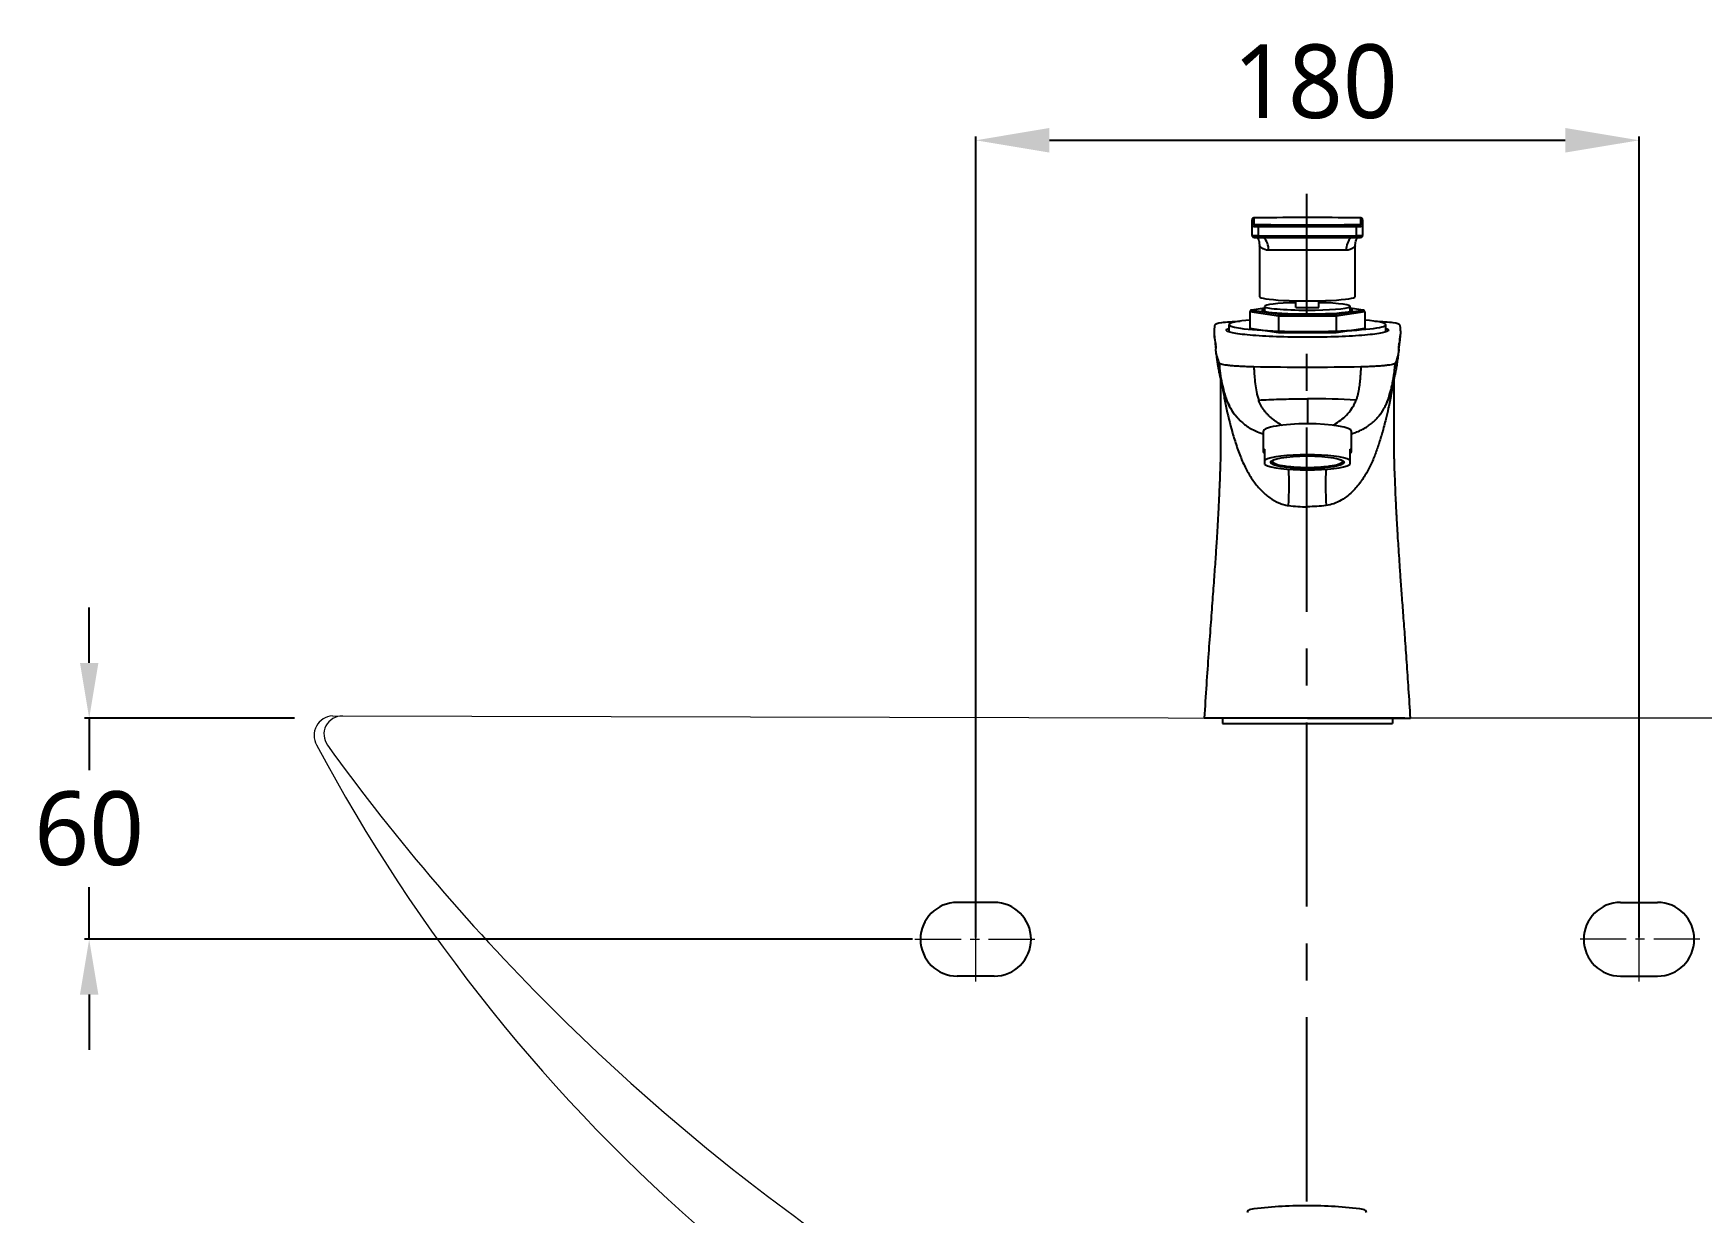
# Model space of a CAD drawing. Extents: x 5203 to 11604, y 0 to 2100.
# Drawn here: x 9358.5 to 9811.3, y 734.5 to 1054.5 of the extents above; entities that cross this region are included whole.
import ezdxf

# ---------------------------------------------------------------- set-up
doc = ezdxf.new("R2010")
doc.units = 0
doc.header["$LTSCALE"] = 20
doc.header["$MEASUREMENT"] = 0
doc.linetypes.add('CENTER', pattern=[2, 1.25, -0.25, 0.25, -0.25])
doc.linetypes.add('HIDDEN', pattern=[0.375, 0.25, -0.125])
doc.layers.get('0').update_dxf_attribs({"linetype": 'CONTINUOUS'})
doc.layers.get('DEFPOINTS').update_dxf_attribs({"linetype": 'CONTINUOUS'})
for name, color, linetype in [('1', 1, 'CONTINUOUS'), ('2', 2, 'CONTINUOUS'), ('3', 3, 'CONTINUOUS'), ('30', 7, 'CONTINUOUS'), ('CENTER', 2, 'CENTER')]:
    doc.layers.add(name, color=color, linetype=linetype)
doc.styles.get("Standard").update_dxf_attribs({"font": 'NanumGothic.ttf'})
doc.dimstyles.new('AM_ISO', dxfattribs={"dimtxt": 3.5, "dimasz": 2.5, "dimexe": 1, "dimexo": 1, "dimgap": 1.5, "dimtad": 1, "dimdsep": 46, "dimtxsty": 'Standard', "dimcen": 0, "dimclrd": 256, "dimclre": 256, "dimclrt": 2, "dimadec": 0, "dimazin": 2, "dimtp": 0.1, "dimtm": 0.1, "dimtfac": 0.71, "dimtdec": 3, "dimtmove": 0, "dimatfit": 3, "dimfxl": 0, "dimlwd": -1, "dimlwe": -1, "dimarcsym": 0})
doc.dimstyles.new('ISO-25', dxfattribs={"dimtxt": 15, "dimasz": 10, "dimexe": 1.25, "dimexo": 0.625, "dimgap": 5, "dimtad": 1, "dimtoh": 1, "dimdec": 0, "dimtxsty": 'Standard', "dimcen": 2.5, "dimadec": 0, "dimazin": 0, "dimtfac": 1, "dimtdec": 0, "dimtmove": 0, "dimatfit": 3, "dimfxl": 0, "dimarcsym": 0})

# ---------------------------------------------------------------- blocks, each defined once
blk = doc.blocks.new('*D73')
at = {"layer": '1', "color": 3}
for p, q in [((9614.28, 809.14), (9614.28, 1026.44)), ((9634.28, 1025.44), (9774.28, 1025.44)), ((9794.28, 809.14), (9794.28, 1026.44))]:
    blk.add_line(p, q, dxfattribs=at)
for points in [[(9634.28, 1028.78), (9634.28, 1022.11), (9614.28, 1025.44)], [(9774.28, 1028.78), (9774.28, 1022.11), (9794.28, 1025.44)]]:
    blk.add_solid(points, dxfattribs=at)
at = {"layer": 'DEFPOINTS', "color": 0}
for p in [(9794.28, 1025.44), (9614.28, 808.14), (9794.28, 808.14)]:
    blk.add_point(p, dxfattribs=at)
at = {"layer": '1', "color": 2, "insert": (9706.46, 1041.33), "char_height": 20, "attachment_point": 5}
blk.add_mtext('180', dxfattribs=at)
blk = doc.blocks.new('*D78')
at = {"layer": '1', "color": 3, "linetype": 'ByBlock', "lineweight": -2}
for p, q in [((9373.69, 883.64), (9373.69, 898.64)), ((9429.4, 868.64), (9372.44, 868.64)), ((9373.69, 868.64), (9373.69, 854.53)), ((9373.69, 808.64), (9373.69, 822.76)), ((9597.16, 808.64), (9372.44, 808.64)), ((9373.69, 793.64), (9373.69, 778.64))]:
    blk.add_line(p, q, dxfattribs=at)
at = {"layer": '1', "color": 3}
for points in [[(9371.19, 883.64), (9376.19, 883.64), (9373.69, 868.64)], [(9371.19, 793.64), (9376.19, 793.64), (9373.69, 808.64)]]:
    blk.add_solid(points, dxfattribs=at)
at = {"layer": 'DEFPOINTS', "color": 0}
for p in [(9430.02, 868.64), (9373.69, 808.64), (9597.78, 808.64)]:
    blk.add_point(p, dxfattribs=at)
at = {"layer": '1', "color": 2, "insert": (9373.69, 838.64), "char_height": 20, "attachment_point": 5}
blk.add_mtext('60', dxfattribs=at)
blk = doc.blocks.new('*D62')
at = {"layer": '1', "color": 3, "linetype": 'ByBlock', "lineweight": -2}
for p, q in [((9957.68, 868.64), (10193.89, 868.64)), ((10192.64, 853.64), (10192.64, 705.79)), ((10192.64, 556.14), (10192.64, 673.99)), ((9729.53, 541.14), (10193.89, 541.14))]:
    blk.add_line(p, q, dxfattribs=at)
at = {"layer": '1', "color": 3}
for points in [[(10190.14, 853.64), (10195.14, 853.64), (10192.64, 868.64)], [(10190.14, 556.14), (10195.14, 556.14), (10192.64, 541.14)]]:
    blk.add_solid(points, dxfattribs=at)
at = {"layer": 'DEFPOINTS', "color": 0}
for p in [(9957.06, 868.64), (9728.91, 541.14), (10192.64, 541.14)]:
    blk.add_point(p, dxfattribs=at)
at = {"layer": '1', "color": 2, "insert": (10192.64, 689.89), "char_height": 20, "attachment_point": 5}
blk.add_mtext('330', dxfattribs=at)

msp = doc.modelspace()

# ---------------------------------------------------------------- linework, layer by layer
at = {"color": 0, "linetype": 'Continuous', "lineweight": 0}
for p in [(9439.69203, 869.24855), (9968.87165, 868.64283)]:
    msp.add_line(p, (9704.28149, 868.64283), dxfattribs=at)
at = {"ltscale": 0.5}
for p, q in [((9730.75582, 868.64286), (9677.79629, 868.64286)), ((9727.35105, 868.64286), (9681.21194, 868.64281)), ((9681.21194, 868.64281), (9681.21194, 867.16429)), ((9727.35105, 868.64286), (9727.35105, 867.16429))]:
    msp.add_line(p, q, dxfattribs=at)
at = {"color": 7, "linetype": 'HIDDEN'}
msp.add_line((9686.79712, 868.6429), (9686.79712, 868.64282), dxfattribs=at)
at = {"color": 1, "linetype": 'CENTER', "lineweight": 0, "ltscale": 0.5}
for p, q in [((9614.28149, 797.14283), (9614.28149, 820.14283)), ((9794.28149, 797.14283), (9794.28149, 820.14283)), ((9597.78149, 808.64283), (9630.78149, 808.64283)), ((9810.78149, 808.64283), (9777.78149, 808.64283))]:
    msp.add_line(p, q, dxfattribs=at)
at = {"color": 0, "linetype": 'Continuous', "lineweight": 0}
for centre, radius, start, end in [((9439.98575, 863.98794), 5.26881, 93.1956832, 209.8423387), ((9442.40272, 864.24233), 5, 89.8688343, 215.8358117), ((9844.6541, 1079.2993), 463.64969, 208.0367948, 229.3840536), ((9909.25233, 1201.38867), 580.86127, 215.8358117, 234.85172593)]:
    msp.add_arc(centre, radius, start, end, dxfattribs=at)
at = {"layer": '1', "color": 7, "linetype": 'Continuous'}
for p, q in [((9689.27605, 1002.11637), (9689.27605, 1003.87027)), ((9689.27605, 999.61675), (9689.27605, 1002.11637)), ((9689.77605, 1004.3702), (9689.77605, 1002.61629)), ((9690.94764, 1002.06942), (9690.94764, 999.5698)), ((9717.60446, 999.5698), (9717.60446, 1002.06942)), ((9718.77605, 1002.61629), (9718.77605, 1004.3702)), ((9719.27605, 1003.87027), (9719.27605, 1002.11637)), ((9719.27605, 1002.11637), (9719.27605, 999.61675)), ((9691.27605, 996.75572), (9691.27605, 982.99798)), ((9717.27605, 982.99798), (9717.27605, 996.76955)), ((9696.48182, 977.71441), (9688.68759, 978.89101)), ((9688.68759, 978.89101), (9688.68759, 974.40814)), ((9692.62612, 979.90408), (9689.16543, 979.38166)), ((9692.62614, 979.89651), (9689.26494, 979.38911)), ((9689.26494, 979.38911), (9696.7705, 978.25608)), ((9692.62605, 980.3853), (9692.62605, 979.04512)), ((9696.7705, 978.25608), (9711.78161, 978.25608)), ((9701.17605, 980.11077), (9701.17605, 981.89775)), ((9701.17605, 980.11077), (9707.37605, 980.11077)), ((9707.37605, 980.11077), (9707.37605, 981.89775)), ((9711.78161, 978.25608), (9719.28716, 979.38911)), ((9719.86451, 978.89101), (9712.07028, 977.71441)), ((9719.28716, 979.38911), (9715.92596, 979.89651)), ((9719.38667, 979.38166), (9715.92598, 979.90408)), ((9715.92605, 979.04512), (9715.92605, 980.3853)), ((9719.86451, 978.89101), (9719.86451, 974.40814)), ((9682.97605, 975.40433), (9682.97605, 973.44781)), ((9696.48182, 973.23153), (9688.68759, 974.40814)), ((9712.07028, 977.71441), (9696.48182, 977.71441)), ((9696.48182, 977.71441), (9696.48182, 973.23153)), ((9712.07028, 977.71441), (9712.07028, 973.23153)), ((9719.86451, 974.40814), (9712.07028, 973.23153)), ((9725.57605, 973.44781), (9725.57605, 975.40433)), ((9712.07028, 973.23153), (9696.48182, 973.23153)), ((9704.27605, 955.2984), (9704.27605, 948.51105)), ((9692.27605, 946.42714), (9692.27605, 941.0107)), ((9716.27605, 941.0107), (9716.27605, 946.42714)), ((9692.77605, 938.65151), (9692.77605, 941.60594)), ((9692.77605, 937.46104), (9692.77605, 938.65151)), ((9694.77605, 938.59856), (9694.77605, 938.25018)), ((9713.77605, 938.25018), (9713.77605, 938.59856)), ((9715.77605, 941.60594), (9715.77605, 938.65151)), ((9715.77605, 938.65151), (9715.77605, 937.46104)), ((9681.21194, 867.16429), (9727.35105, 867.16429))]:
    msp.add_line(p, q, dxfattribs=at)
for centre, major_axis, ratio, start_param, end_param in [((9689.77605, 1003.87027), (0.5, 0), 0.999848, 1.570796327, 3.141592654), ((9689.77605, 1002.11637), (0.5, 0), 0.999848, 1.570796327, 3.141592654), ((9692.27605, 1002.11637), (3, 0), 0.017452, 3.141592654, 4.25366493), ((9692.27605, 1004.3702), (-2.5, 0), 0.017452, 5.171113031, 6.283185307), ((9692.27605, 1002.61629), (-2.5, 0), 0.017452, 0, 0.265054879), ((9692.27605, 1002.61629), (-2.5, 0), 0.017452, 0.265055404, 1.112072276), ((9691.16904, 1002.07725), (0.00431, 0.49998), 0.442737, 0.019465208, 1.590261535), ((9704.27605, 1002.54043), (30.1, 0), 0.017452, 4.25366493, 5.171113031), ((9704.27605, 1003.94614), (-29.6, 0), 0.017452, 4.25366493, 5.171113031), ((9704.27605, 1003.04035), (-29.6, 0), 0.017452, 1.112072276, 2.029520377), ((9716.27605, 1004.3702), (-2.5, 0), 0.017452, 3.919313652, 4.25366493), ((9716.27605, 1002.61629), (-2.5, 0), 0.017452, 2.029520377, 2.733357725), ((9717.38306, 1002.07725), (-0.00431, 0.49998), 0.442737, 4.692923772, 6.263720099), ((9716.27605, 1002.11637), (3, 0), 0.017452, 5.171113031, 6.283185307), ((9716.27605, 1004.3702), (-2.5, 0), 0.017452, 3.141592654, 3.919313456), ((9716.27605, 1002.61629), (-2.5, 0), 0.017452, 2.733358072, 3.141592654), ((9718.77605, 1003.87027), (0.5, 0), 0.999848, 0, 1.570796327), ((9718.77605, 1002.11637), (0.5, 0), 0.999848, 0, 1.570796327), ((9692.27605, 999.61675), (-3, 0), 0.017452, 0, 1.112072276), ((9692.27605, 999.11682), (2.5, 0), 0.017452, 3.834987354, 4.25366493), ((9704.27605, 1000.04081), (-30.1, 0), 0.017452, 1.112072276, 2.029520377), ((9691.16904, 999.57762), (0.00431, 0.49998), 0.442737, 1.590261535, 3.161057862), ((9704.27605, 999.54089), (29.6, 0), 0.017452, 4.25366493, 5.171113031), ((9689.77605, 995.34277), (-0.11889, -4.99859), 0.806122, 1.641637388, 2.4303569), ((9718.77605, 995.34277), (0.11889, -4.99859), 0.806122, 3.852828407, 4.641547919), ((9717.38306, 999.57762), (-0.00431, 0.49998), 0.442737, 3.122127445, 4.692923772), ((9716.27605, 999.11682), (2.5, 0), 0.017452, 5.171113031, 5.500686255), ((9716.27605, 999.61675), (-3, 0), 0.017452, 2.029520377, 3.141592654), ((9704.27605, 995.52936), (13, 0), 0.009298, 0.634183841, 2.507408813), ((9704.27605, 982.99798), (-13, 0), 0.087156, 0, 3.141592654), ((9689.26494, 978.89101), (0.57735, 0), 0.86273, 1.570796327, 3.141592654), ((9704.27605, 979.38911), (12.3, 0), 0.087156, 2.815063332, 6.283185307), ((9704.27605, 979.09025), (-12, 0), 0.087156, 6.040987991, 6.228796494), ((9704.27605, 980.3853), (-11.65, 0), 0.087156, 4.98168237, 6.283185307), ((9704.27605, 980.3853), (-11.65, 0), 0.087156, 0, 1.57079634), ((9696.7705, 977.75799), (0.03749, 0.49954), 0.572989, 0.130245065, 1.701041392), ((9704.27605, 980.3853), (-11.65, 0), 0.087156, 1.570796288, 4.443095563), ((9711.78161, 977.75799), (-0.03749, 0.49954), 0.572989, 4.582143916, 6.152940242), ((9704.27605, 979.09025), (-12, 0), 0.087156, 3.195981588, 3.383790019), ((9704.27605, 979.38911), (12.3, 0), 0.087156, 0, 0.326529384), ((9719.28716, 978.89101), (0.57735, 0), 0.86273, 0, 1.570796327), ((9704.27605, 975.40433), (21.3, 0), 0.087156, 2.391930121, 6.283185307), ((9704.27605, 975.40433), (21.3, 0), 0.087156, 0, 0.749662558), ((9704.27605, 946.42714), (-12, 0), 0.173648, 4.712388959, 6.283185307), ((9704.27605, 946.42714), (-12, 0), 0.173648, 3.141592892, 4.712389043), ((9704.27605, 941.0107), (12, 0), 0.173648, 2.85190566, 3.431279648), ((9704.27605, 938.05628), (-12, 0), 0.173648, 3.431279648, 5.993498313), ((9704.27605, 938.05628), (-12, 0), 0.173648, 0.289686994, 2.85190566), ((9704.27605, 941.0107), (12, 0), 0.173648, 5.993498313, 6.572872301), ((9694.59809, 924.86327), (1.64152, 21.43724), 0.207191, 4.797038507, 5.28355879), ((9713.95401, 924.86327), (-1.64152, 21.43724), 0.207191, 0.999626518, 1.4861468)]:
    msp.add_ellipse(centre, major_axis=major_axis, ratio=ratio, start_param=start_param, end_param=end_param, dxfattribs=at)
msp.add_ellipse((9704.27605, 938.05628), major_axis=(-10, 0), ratio=0.173648, dxfattribs=at)
for points, knots in [([(9691.16473, 1004.40938), (9691.05546, 1004.40843), (9690.75171, 1004.40529), (9690.3135, 1004.39853), (9689.92624, 1004.38671), (9689.7959, 1004.38015), (9689.67842, 1004.36497), (9689.58077, 1004.33454), (9689.47969, 1004.28071), (9689.37345, 1004.181), (9689.29454, 1004.03681), (9689.2766, 1003.92771), (9689.27605, 1003.87027)], [0, 0, 0, 0, 0.108226032, 0.316180683, 0.52548979, 0.739767635, 0.79357157, 0.819276822, 0.855693019, 0.899489584, 0.950318517, 1, 1, 1, 1]), ([(9719.27605, 1003.87027), (9719.27526, 1003.93562), (9719.25491, 1004.04437), (9719.17707, 1004.17952), (9719.08734, 1004.26746), (9718.99999, 1004.32106), (9718.92835, 1004.34888), (9718.87773, 1004.3621), (9718.83408, 1004.37016), (9718.7698, 1004.37792), (9718.6534, 1004.38525), (9718.41839, 1004.394), (9718.16283, 1004.39878), (9718.04856, 1004.40053)], [0, 0, 0, 0, 0.074842105, 0.13400593, 0.183608255, 0.225830591, 0.260029563, 0.288048615, 0.320704839, 0.37932025, 0.5523057, 0.821668093, 1, 1, 1, 1]), ([(9689.27605, 999.61675), (9689.27684, 999.5514), (9689.29719, 999.44266), (9689.37504, 999.30751), (9689.46476, 999.21957), (9689.55212, 999.16596), (9689.62375, 999.13814), (9689.67437, 999.12492), (9689.71803, 999.11687), (9689.78218, 999.1091), (9689.90062, 999.10181), (9690.09397, 999.09407), (9690.30237, 999.09017), (9690.36056, 999.08922)], [0, 0, 0, 0, 0.081688841, 0.146265117, 0.200405182, 0.24649012, 0.283817696, 0.314399999, 0.350043693, 0.414021384, 0.602831961, 0.896836277, 1, 1, 1, 1]), ([(9690.711, 999.08837), (9690.79548, 998.92712), (9690.97498, 998.53379), (9691.17706, 997.85531), (9691.28113, 997.23318), (9691.268, 996.85882), (9691.26021, 996.7566)], [0, 0, 0, 0, 0.230280232, 0.538782149, 0.874549145, 1, 1, 1, 1]), ([(9693.80383, 995.60098), (9692.96897, 995.59042), (9692.32933, 995.9275), (9691.4922, 996.53352), (9691.27749, 996.79404), (9691.27607, 996.78498)], [0, 0, 0, 0, 0.507359728, 0.507359728, 1, 1, 1, 1]), ([(9717.27604, 996.78493), (9717.27541, 996.79506), (9717.05835, 996.53172), (9716.21784, 995.92462), (9715.5849, 995.5904), (9714.74827, 995.60098)], [0, 0, 0, 0, 0.492763741, 0.492763741, 1, 1, 1, 1]), ([(9717.28965, 996.77043), (9717.28362, 996.86154), (9717.27397, 997.19105), (9717.35503, 997.73809), (9717.52136, 998.37489), (9717.70087, 998.81336), (9717.81411, 999.03945), (9717.83993, 999.08894)], [0, 0, 0, 0, 0.112511617, 0.408135128, 0.679943841, 0.928860697, 1, 1, 1, 1]), ([(9718.04186, 999.08632), (9718.10347, 999.08718), (9718.3342, 999.09075), (9718.62152, 999.10045), (9718.75648, 999.10686), (9718.87367, 999.12205), (9718.97134, 999.15248), (9719.07242, 999.20632), (9719.17866, 999.30603), (9719.25756, 999.45021), (9719.2755, 999.55932), (9719.27605, 999.61675)], [0, 0, 0, 0, 0.092606526, 0.370349072, 0.654684879, 0.726079967, 0.76018953, 0.808511972, 0.866627788, 0.934075197, 1, 1, 1, 1]), ([(9679.5252, 969.79969), (9679.48516, 969.94174), (9679.28118, 970.71292), (9679.04316, 972.11396), (9679.01632, 973.84846), (9679.14895, 974.95343), (9679.23378, 975.42906)], [0, 0, 0, 0, 0.075727638, 0.41110137, 0.746475102, 1, 1, 1, 1]), ([(9679.23378, 975.42906), (9679.27002, 975.63233), (9679.81946, 975.83406), (9682.23633, 976.16511), (9683.98343, 976.288), (9686.0311, 976.34939)], [0, 0, 0, 0, 0.518456859, 0.518456859, 1, 1, 1, 1]), ([(9725.5877, 974.3893), (9726.04013, 974.23551), (9726.64904, 973.82649), (9725.09663, 973.16693), (9720.24939, 972.52641), (9712.90022, 972.10394), (9704.27605, 971.94975), (9695.65189, 972.10394), (9688.30271, 972.52641), (9683.45548, 973.16693), (9681.90306, 973.82649), (9682.51197, 974.23551), (9682.9644, 974.3893)], [0, 0, 0, 0, 0.068267658, 0.176200742, 0.284133825, 0.392066906, 0.499999986, 0.607933066, 0.715866147, 0.82379923, 0.931732314, 1, 1, 1, 1]), ([(9722.57046, 976.34787), (9724.59937, 976.28575), (9726.34026, 976.1621), (9728.72787, 975.83433), (9729.2821, 975.63223), (9729.31832, 975.42906)], [0, 0, 0, 0, 0.479538408, 0.479538408, 1, 1, 1, 1]), ([(9729.31832, 975.42906), (9729.40316, 974.95343), (9729.53578, 973.84846), (9729.50894, 972.11396), (9729.27092, 970.71292), (9729.06695, 969.94174), (9729.0269, 969.79969)], [0, 0, 0, 0, 0.253524898, 0.58889863, 0.924272362, 1, 1, 1, 1]), ([(9679.07185, 972.35416), (9679.1279, 971.61003), (9679.23715, 970.48829), (9679.384, 969.34614), (9679.43657, 968.96791)], [0, 0, 0, 0, 0.670460059, 1, 1, 1, 1]), ([(9679.45128, 969.09535), (9679.46462, 969.15384), (9679.48001, 969.21233), (9679.51652, 969.35895), (9679.54237, 969.47238), (9679.54884, 969.58583), (9679.54908, 969.61113)], [0, 0, 0, 0, 0.340221193, 0.340221193, 0.852893351, 1, 1, 1, 1]), ([(9729.00302, 969.61111), (9729.00327, 969.58583), (9729.00973, 969.47238), (9729.03558, 969.35895), (9729.07203, 969.2126), (9729.08734, 969.15438), (9729.10064, 969.09615)], [0, 0, 0, 0, 0.147304916, 0.660784098, 0.660784098, 1, 1, 1, 1]), ([(9729.11188, 968.9408), (9729.12186, 969.01258), (9729.26975, 970.09213), (9729.387, 971.19372), (9729.47144, 972.24345)], [0, 0, 0, 0, 0.066579786, 1, 1, 1, 1]), ([(9680.42518, 964.9652), (9680.21005, 965.47625), (9679.80169, 966.61634), (9679.52693, 967.87551), (9679.43233, 968.62331), (9679.41905, 968.74195)], [0, 0, 0, 0, 0.40612002, 0.90577848, 1, 1, 1, 1]), ([(9679.57343, 967.15181), (9679.62296, 966.71308), (9679.72855, 965.8735), (9679.90475, 964.70072), (9680.07415, 963.70761), (9680.21958, 962.93099), (9680.3759, 962.14959), (9680.56786, 961.25707), (9680.80054, 960.26723), (9681.0663, 959.22428), (9681.36361, 958.13924), (9681.7425, 956.87664), (9682.04174, 955.92761), (9682.22834, 955.40546), (9682.24559, 955.35755)], [0, 0, 0, 0, 0.110438091, 0.210546732, 0.292385684, 0.355938966, 0.401208262, 0.479318371, 0.568998646, 0.645501788, 0.739207966, 0.852862692, 0.986475033, 1, 1, 1, 1]), ([(9689.73889, 963.95629), (9689.41417, 963.96269), (9688.77098, 963.9779), (9687.51937, 964.01785), (9686.0381, 964.08521), (9684.4451, 964.19127), (9683.07748, 964.31897), (9681.96645, 964.46434), (9681.13539, 964.62325), (9680.60118, 964.79155), (9680.4496, 964.90721), (9680.42518, 964.9652)], [0, 0, 0, 0, 0.062499865, 0.125000071, 0.250000481, 0.375000892, 0.500001303, 0.625001713, 0.750002124, 0.875002535, 1, 1, 1, 1]), ([(9682.19838, 955.596), (9682.06824, 956.02562), (9681.81524, 956.86085), (9681.35945, 958.61692), (9680.89449, 960.85066), (9680.57251, 963.13509), (9680.46158, 964.51306), (9680.42518, 964.9652)], [0, 0, 0, 0, 0.142719554, 0.277458785, 0.56627007, 0.857683822, 1, 1, 1, 1]), ([(9728.12692, 964.9652), (9728.10251, 964.90721), (9727.95093, 964.79155), (9727.41671, 964.62325), (9726.58566, 964.46434), (9725.47462, 964.31897), (9724.10701, 964.19127), (9722.514, 964.08521), (9721.03273, 964.01785), (9719.78112, 963.9779), (9719.13793, 963.96269), (9718.81321, 963.95629)], [0, 0, 0, 0, 0.124998404, 0.24999868, 0.374998957, 0.499999233, 0.62499951, 0.749999787, 0.875000063, 0.937500202, 1, 1, 1, 1]), ([(9726.30815, 955.36513), (9726.37888, 955.56742), (9726.5468, 956.0585), (9726.76024, 956.72665), (9726.94444, 957.32545), (9727.07164, 957.7525), (9727.18045, 958.12723), (9727.28325, 958.49043), (9727.38259, 958.85051), (9727.47855, 959.20754), (9727.57119, 959.56143), (9727.66637, 959.93486), (9727.78153, 960.40042), (9727.92992, 961.02597), (9728.11654, 961.8626), (9728.33149, 962.91121), (9728.56203, 964.17108), (9728.78856, 965.6081), (9728.91864, 966.62313), (9728.97806, 967.14884)], [0, 0, 0, 0, 0.055751452, 0.135469658, 0.184650407, 0.221681645, 0.255430999, 0.288313446, 0.320329946, 0.351481552, 0.381769428, 0.411194858, 0.4454274, 0.496413606, 0.564528622, 0.649760094, 0.752090931, 0.87149813, 1, 1, 1, 1]), ([(9726.35377, 955.59599), (9726.38067, 955.6812), (9726.43605, 955.86052), (9726.54738, 956.22973), (9726.74112, 956.89627), (9726.99976, 957.86437), (9727.27554, 959.03372), (9727.51664, 960.20983), (9727.723, 961.39186), (9727.86594, 962.3811), (9727.96284, 963.17458), (9728.04808, 963.96931), (9728.09889, 964.5666), (9728.12692, 964.9652)], [0, 0, 0, 0, 0.0286099, 0.059945065, 0.122615394, 0.247956052, 0.37329671, 0.498637368, 0.623978026, 0.749318684, 0.811989013, 0.874659342, 1, 1, 1, 1]), ([(9729.13305, 968.74195), (9729.11977, 968.62331), (9729.02518, 967.87551), (9728.75042, 966.61634), (9728.34206, 965.47625), (9728.12692, 964.9652)], [0, 0, 0, 0, 0.09422152, 0.59387998, 1, 1, 1, 1]), ([(9680.70836, 960.67513), (9680.71019, 959.60833), (9680.71462, 956.94404), (9680.72138, 952.8478), (9680.72636, 948.55194), (9680.73632, 944.75295), (9680.72805, 941.45094), (9680.66683, 938.64695), (9680.59357, 936.34119), (9680.5317, 934.53307), (9680.48247, 933.2081), (9680.44478, 932.24138), (9680.41427, 931.48538), (9680.38324, 930.73912), (9680.34572, 929.86388), (9680.29273, 928.67372), (9680.20914, 926.88967), (9680.0822, 924.36901), (9679.89902, 921.03849), (9679.65455, 916.98653), (9679.34184, 912.2134), (9678.95714, 906.71922), (9678.50102, 900.50367), (9677.9832, 893.56586), (9677.41876, 885.90431), (9676.85621, 877.51528), (9676.47159, 871.68105), (9676.2762, 868.64286)], [0, 0, 0, 0, 0.034737516, 0.086756098, 0.133385808, 0.174622925, 0.210463486, 0.240904844, 0.265945193, 0.2855825, 0.299815221, 0.309118223, 0.317083382, 0.32445159, 0.333437919, 0.345611472, 0.363229905, 0.39156082, 0.427736172, 0.471758556, 0.523631744, 0.583360152, 0.650948662, 0.72640171, 0.809723412, 0.90092013, 1, 1, 1, 1]), ([(9681.01591, 959.78575), (9681.14726, 958.91242), (9681.31167, 957.89827), (9681.69702, 955.73102), (9681.91855, 954.57833), (9682.65835, 951.041), (9683.25344, 948.58006), (9683.9462, 946.10261)], [0, 0, 0, 0, 0.245828461, 0.245828461, 0.497218974, 0.497218974, 1, 1, 1, 1]), ([(9689.7389, 963.95629), (9689.76837, 963.57094), (9689.8273, 962.80028), (9689.92106, 961.27235), (9690.07537, 959.38179), (9690.36771, 957.50533), (9690.71543, 956.03688), (9690.94583, 955.31489), (9691.05712, 954.96614)], [0, 0, 0, 0, 0.125141221, 0.250268547, 0.500038578, 0.749324067, 0.878915328, 1, 1, 1, 1]), ([(9718.81321, 963.95629), (9718.79145, 963.67391), (9718.75974, 963.25121), (9718.71959, 962.68943), (9718.68266, 962.12895), (9718.63867, 961.43079), (9718.5733, 960.59683), (9718.49516, 959.76688), (9718.39773, 958.94128), (9718.29661, 958.25721), (9718.21367, 957.78083), (9718.16257, 957.50938), (9718.12233, 957.30619), (9718.08011, 957.1034), (9718.02114, 956.8336), (9717.91076, 956.36302), (9717.76762, 955.82916), (9717.62647, 955.36609), (9717.54762, 955.12293), (9717.51051, 955.01161), (9717.49502, 954.96612)], [0, 0, 0, 0, 0.091545092, 0.137317638, 0.183090184, 0.274635276, 0.366180368, 0.45772546, 0.549270552, 0.640815644, 0.68658819, 0.709474463, 0.732360736, 0.755247009, 0.778133282, 0.823905828, 0.91545092, 0.961223465, 0.984109738, 1, 1, 1, 1]), ([(9732.2759, 868.64286), (9732.10455, 871.2824), (9731.76983, 876.35346), (9731.28999, 883.64906), (9730.80882, 890.31911), (9730.36013, 896.36617), (9729.95606, 901.79142), (9729.60525, 906.59567), (9729.31026, 910.77929), (9729.07006, 914.34239), (9728.89243, 917.11086), (9728.76583, 919.17504), (9728.67998, 920.62532), (9728.61679, 921.72631), (9728.56763, 922.60349), (9728.52026, 923.46636), (9728.46342, 924.5289), (9728.39274, 925.89797), (9728.30536, 927.67446), (9728.20044, 929.96387), (9728.08033, 932.85325), (9727.95626, 936.3513), (9727.82807, 940.45799), (9727.81446, 945.17452), (9727.82926, 950.49785), (9727.83511, 955.72984), (9727.84109, 959.18727), (9727.84369, 960.66787)], [0, 0, 0, 0, 0.086086602, 0.165394577, 0.237929443, 0.303696624, 0.362699644, 0.414941474, 0.460425274, 0.499154161, 0.531130937, 0.550683779, 0.566440568, 0.578401925, 0.586568289, 0.595030305, 0.606533689, 0.621209328, 0.63966345, 0.664444689, 0.695834266, 0.733829274, 0.778425869, 0.829620355, 0.887408865, 0.951784171, 1, 1, 1, 1]), ([(9684.54055, 951.06107), (9684.44687, 951.18374), (9683.92567, 951.88723), (9683.04024, 953.30514), (9682.47717, 954.83735), (9682.19838, 955.596)], [0, 0, 0, 0, 0.098598617, 0.553687598, 1, 1, 1, 1]), ([(9682.19838, 955.596), (9682.19838, 955.5959), (9682.19839, 955.59571), (9682.19841, 955.59532), (9682.19845, 955.59465), (9682.19851, 955.59329), (9682.19865, 955.59059), (9682.19896, 955.58516), (9682.19968, 955.57426), (9682.20153, 955.55231), (9682.20681, 955.50784), (9682.22008, 955.43627), (9682.23674, 955.37709), (9682.24771, 955.34429)], [0, 0, 0, 0, 0.001196838, 0.002393676, 0.004787352, 0.009574701, 0.019149391, 0.038298737, 0.076597302, 0.153193929, 0.306385278, 0.612761018, 1, 1, 1, 1]), ([(9682.25513, 955.32307), (9682.50284, 954.59304), (9683.15386, 953.17578), (9683.95376, 951.71848), (9684.53018, 951.07756), (9684.54307, 951.06332)], [0, 0, 0, 0, 0.489812393, 0.988641941, 1, 1, 1, 1]), ([(9691.05711, 954.96614), (9691.97462, 955.00711), (9693.78252, 955.08781), (9696.50763, 955.18004), (9699.16845, 955.24726), (9701.75155, 955.29001), (9703.44602, 955.29564), (9704.27605, 955.2984)], [0, 0, 0, 0, 0.213570853, 0.420826826, 0.62128573, 0.81448691, 1, 1, 1, 1]), ([(9724.00273, 951.04718), (9724.14054, 951.22783), (9724.47517, 951.68804), (9724.84059, 952.25781), (9725.10982, 952.72377), (9725.28519, 953.04057), (9725.58063, 953.61083), (9725.88928, 954.29773), (9726.12877, 954.92638), (9726.25621, 955.29283), (9726.31913, 955.48647), (9726.35121, 955.58787), (9726.35377, 955.59599)], [0, 0, 0, 0, 0.144838517, 0.357473076, 0.410631715, 0.463790355, 0.570107634, 0.782742193, 0.889059472, 0.942218112, 0.995376752, 1, 1, 1, 1]), ([(9727.40621, 958.94441), (9727.27537, 958.11663), (9726.93392, 956.09466), (9726.31343, 952.97692), (9725.53149, 949.53774), (9724.93293, 947.31629), (9724.6059, 946.10261)], [0, 0, 0, 0, 0.214083957, 0.497581841, 0.725504691, 1, 1, 1, 1]), ([(9726.35372, 955.596), (9726.34847, 955.54534), (9726.34057, 955.46916), (9726.31954, 955.39063), (9726.31127, 955.36437)], [0, 0, 0, 0, 0.664912866, 1, 1, 1, 1]), ([(9685.66256, 949.75252), (9685.63264, 949.78353), (9685.25049, 950.1832), (9684.87532, 950.62271), (9684.54055, 951.06107)], [0, 0, 0, 0, 0.078172441, 1, 1, 1, 1]), ([(9697.45324, 948.07958), (9697.25411, 948.18525), (9696.82522, 948.42292), (9696.17957, 948.81668), (9695.52005, 949.26371), (9694.88289, 949.74492), (9694.37343, 950.1753), (9693.9805, 950.53775), (9693.69365, 950.81874), (9693.41519, 951.10894), (9693.14564, 951.40846), (9692.88555, 951.71734), (9692.55217, 952.14162), (9692.16214, 952.69514), (9691.7417, 953.39601), (9691.37332, 954.13172), (9691.16077, 954.66425), (9691.0639, 954.94609), (9691.05708, 954.96612)], [0, 0, 0, 0, 0.071439664, 0.155271827, 0.23910399, 0.322936153, 0.406768316, 0.448684397, 0.490600479, 0.53251656, 0.574432642, 0.616348723, 0.658264804, 0.742096967, 0.82592913, 0.909761293, 0.993593456, 1, 1, 1, 1]), ([(9711.18265, 948.12494), (9711.4735, 948.28116), (9712.97088, 949.13826), (9714.91021, 950.66983), (9716.41277, 952.67856), (9717.10885, 953.94614), (9717.36819, 954.63121), (9717.49498, 954.96614)], [0, 0, 0, 0, 0.105835127, 0.552131079, 0.77526084, 0.890127671, 1, 1, 1, 1]), ([(9722.8512, 949.71321), (9722.96168, 949.82654), (9723.2857, 950.16984), (9723.66941, 950.61814), (9723.93823, 950.96263), (9724.00273, 951.04718)], [0, 0, 0, 0, 0.279966653, 0.825926947, 1, 1, 1, 1]), ([(9724.00903, 951.06332), (9724.02192, 951.07756), (9724.07834, 951.14029), (9724.13315, 951.20401), (9724.17459, 951.25377)], [0, 0, 0, 0, 0.227444701, 1, 1, 1, 1]), ([(9685.46983, 949.98265), (9685.58239, 949.85078), (9686.05511, 949.31982), (9686.91691, 948.57729), (9688.11278, 947.68476), (9689.53689, 946.85398), (9690.95143, 946.22786), (9691.89317, 945.91757), (9692.27093, 945.80879)], [0, 0, 0, 0, 0.067910634, 0.281961615, 0.496438461, 0.699118545, 0.880359401, 1, 1, 1, 1]), ([(9716.27576, 945.81181), (9716.41871, 945.85277), (9717.01895, 946.03397), (9718.08605, 946.42836), (9719.41947, 947.07735), (9720.65755, 947.8387), (9721.71622, 948.65212), (9722.43651, 949.26039), (9722.81173, 949.6806), (9722.8521, 949.72663)], [0, 0, 0, 0, 0.049501703, 0.207933854, 0.372580037, 0.551751799, 0.752993682, 0.973254969, 1, 1, 1, 1]), ([(9683.9462, 946.10261), (9684.29921, 944.8402), (9684.6876, 943.64671), (9685.31636, 941.77219), (9685.53229, 941.15641), (9685.97799, 939.96817), (9686.20797, 939.39129), (9686.68255, 938.25572), (9686.92661, 937.70252), (9687.43292, 936.65295), (9687.69602, 936.14989), (9688.51706, 934.66851), (9689.10801, 933.72335), (9690.38845, 931.96276), (9691.07545, 931.15163), (9692.51263, 929.68259), (9693.26959, 929.02081), (9694.85457, 927.8873), (9695.6705, 927.42201), (9696.92446, 926.88715), (9697.34435, 926.73612), (9698.22619, 926.49154), (9698.68648, 926.39839), (9699.16258, 926.33686)], [0, 0, 0, 0, 0.125, 0.125, 0.1875, 0.1875, 0.25, 0.25, 0.3125, 0.3125, 0.375, 0.375, 0.5, 0.5, 0.625, 0.625, 0.75, 0.75, 0.875, 0.875, 0.9375, 0.9375, 1, 1, 1, 1]), ([(9724.6059, 946.10261), (9724.29342, 945.06371), (9723.66921, 942.98836), (9722.5814, 939.90456), (9721.309, 936.91497), (9719.70775, 934.05643), (9717.79494, 931.42415), (9715.68581, 929.29807), (9713.56437, 927.77091), (9711.52169, 926.75817), (9710.08084, 926.47346), (9709.38952, 926.33686)], [0, 0, 0, 0, 0.124897647, 0.249498282, 0.373782948, 0.498535701, 0.628587242, 0.748541199, 0.84038449, 0.923417089, 1, 1, 1, 1]), ([(9713.77605, 938.25017), (9713.77605, 937.81829), (9712.75221, 937.38907), (9709.23493, 936.77831), (9706.76315, 936.60052), (9701.78896, 936.60052), (9699.31718, 936.77831), (9695.7999, 937.38907), (9694.77605, 937.81829), (9694.77605, 938.43761), (9694.9689, 938.62454), (9695.33096, 938.80107)], [0, 0, 0, 0, 0.225530003, 0.225530003, 0.451060006, 0.451060006, 0.676590009, 0.676590009, 0.902120012, 0.902120012, 1, 1, 1, 1]), ([(9709.38952, 926.33686), (9708.53684, 926.24002), (9706.85102, 926.04858), (9705.12771, 926.01861), (9704.27605, 926.0038)], [0, 0, 0, 0, 0.505797528, 1, 1, 1, 1]), ([(9704.27605, 868.64286), (9703.39306, 868.64286), (9702.51007, 868.64286), (9700.75197, 868.64286), (9699.6581, 868.64286), (9698.36016, 868.64286), (9697.49928, 868.64286), (9696.00553, 868.64286), (9693.91533, 868.64286), (9691.49969, 868.64286), (9689.19729, 868.64286), (9687.02926, 868.64286), (9685.01403, 868.64286), (9683.17018, 868.64286), (9680.9614, 868.64286), (9679.15901, 868.64286), (9677.81475, 868.64286), (9677.17437, 868.64286), (9676.78649, 868.64286), (9676.48355, 868.64286), (9676.35233, 868.64286), (9676.30871, 868.64286)], [0, 0, 0, 0, 0.06250781, 0.06250781, 0.125015621, 0.140642573, 0.156269526, 0.187523431, 0.250031241, 0.312539051, 0.375046862, 0.437554672, 0.500062482, 0.562570292, 0.625078103, 0.750093723, 0.812601533, 0.875109344, 0.906363249, 0.937617154, 1, 1, 1, 1]), ([(9704.27605, 868.64286), (9705.15904, 868.64286), (9706.04204, 868.64286), (9707.80013, 868.64286), (9708.89401, 868.64286), (9710.19194, 868.64286), (9711.05283, 868.64286), (9712.54657, 868.64286), (9714.63678, 868.64286), (9717.05241, 868.64286), (9719.35482, 868.64286), (9721.52285, 868.64286), (9723.53807, 868.64286), (9725.38193, 868.64286), (9727.59071, 868.64286), (9729.39309, 868.64286), (9730.73736, 868.64286), (9731.37773, 868.64286), (9731.76561, 868.64286), (9732.06886, 868.64286), (9732.20021, 868.64286), (9732.24374, 868.64286), (9732.24378, 868.64286)], [0, 0, 0, 0, 0.062496096, 0.062496096, 0.124992192, 0.140616216, 0.15624024, 0.187488288, 0.249984383, 0.312480479, 0.374976575, 0.437472671, 0.499968767, 0.562464863, 0.624960958, 0.74995315, 0.812449246, 0.874945342, 0.90619339, 0.937441438, 0.999937533, 1, 1, 1, 1])]:
    msp.add_open_spline(points, degree=3, knots=knots, dxfattribs=at)
for points, degree in [([(9682.88058, 973.60039), (9682.84325, 973.56763), (9682.81583, 973.53479), (9682.79847, 973.50191)], 3), ([(9725.77608, 973.42116), (9725.77976, 973.5046), (9725.716, 973.58794), (9725.58805, 973.67047)], 3), ([(9679.41905, 968.74195), (9679.41371, 968.78965), (9679.41357, 968.83736), (9679.41709, 968.88506)], 3), ([(9728.97999, 967.15163), (9729.07848, 968.01257), (9729.135, 968.88529)], 2), ([(9729.13501, 968.88513), (9729.13853, 968.83741), (9729.1384, 968.78968), (9729.13305, 968.74195)], 3), ([(9729.47517, 972.29005), (9729.47688, 972.31141), (9729.47857, 972.33278), (9729.48025, 972.35416)], 3), ([(9679.57207, 967.15199), (9679.5112, 967.68097), (9679.4602, 968.21109), (9679.41905, 968.74195)], 3), ([(9728.98578, 967.20817), (9729.04454, 967.72141), (9729.09359, 968.23286), (9729.13305, 968.74195)], 3), ([(9704.27605, 963.81453), (9699.36967, 963.81453), (9694.52426, 963.86203), (9689.73889, 963.95629)], 3), ([(9718.81321, 963.95629), (9714.02784, 963.86203), (9709.18244, 963.81453), (9704.27605, 963.81453)], 3), ([(9682.24771, 955.34429), (9682.25164, 955.33251), (9682.25579, 955.32077), (9682.26015, 955.30907)], 3), ([(9717.495, 954.96614), (9713.2305, 955.16686), (9708.80531, 955.2984), (9704.27605, 955.2984)], 3), ([(9725.49336, 953.43065), (9725.801, 954.05516), (9726.07818, 954.67824), (9726.29697, 955.32307)], 3), ([(9726.31127, 955.36437), (9726.3063, 955.34858), (9726.30089, 955.33281), (9726.2951, 955.31713)], 3), ([(9684.77451, 950.75958), (9685.46983, 949.98265)], 1), ([(9713.07013, 938.86991), (9713.52935, 938.67353), (9713.77605, 938.46218), (9713.77605, 938.25017)], 3), ([(9699.16258, 926.33686), (9700.85959, 926.11755), (9702.56125, 926.00474), (9704.27605, 926.0038)], 3)]:
    msp.add_open_spline(points, degree=degree, dxfattribs=at)
at = {"layer": '2', "color": 0}
for p, q in [((9619.28149, 818.64283), (9609.28149, 818.64283)), ((9789.28149, 818.64283), (9799.28149, 818.64283)), ((9619.28149, 798.64283), (9609.28149, 798.64283)), ((9789.28149, 798.64283), (9799.28149, 798.64283))]:
    msp.add_line(p, q, dxfattribs=at)
for centre, start, end in [((9609.28149, 808.64283), 90, 270), ((9619.28149, 808.64283), 270, 90), ((9789.28149, 808.64283), 90, 270), ((9799.28149, 808.64283), 270, 90)]:
    msp.add_arc(centre, 10, start, end, dxfattribs=at)
at = {"layer": '3'}
for centre, radius, start, end in [((9688.98005, 734.2681), 1.1, 97.3204137, 169.426199), ((9704.13005, 616.33724), 120, 90, 97.3204137), ((9704.13005, 616.33724), 120, 82.6795863, 90), ((9719.28005, 734.2681), 1.1, 10.573801, 82.6795863)]:
    msp.add_arc(centre, radius, start, end, dxfattribs=at)
at = {"layer": '30', "color": 7, "linetype": 'Continuous'}
msp.add_line((9719.4921, 868.64286), (9689.06, 868.64286), dxfattribs=at)
at = {"layer": 'CENTER', "color": 1, "linetype": 'CENTER', "ltscale": 2}
msp.add_line((9704.13005, 417.50052), (9704.13005, 1010.89856), dxfattribs=at)

# ---------------------------------------------------------------- dimensions: what is measured, and where the dimension line sits
at = {"layer": '1', "color": 3}
dim = msp.add_linear_dim(base=(9794.28149, 1025.44498), p1=(9614.28149, 808.14283), p2=(9794.28149, 808.14283), dimstyle='AM_ISO', override={"dimtxt": 20, "dimasz": 20, "dimgap": 5, "dimclrd": 3, "dimclre": 3}, dxfattribs=at)
dim.commit()
dim.dimension.update_dxf_attribs({"geometry": '*D73', "text_midpoint": (9706.46219, 1025.44498), "dimtype": 160})
at = {"layer": '1'}
dim = msp.add_linear_dim(base=(9373.68992, 808.64283), p1=(9430.02281, 868.64283), p2=(9597.78149, 808.64283), angle=90, dimstyle='ISO-25', override={"dimtxt": 20, "dimasz": 15, "dimtih": 1, "dimclrd": 3, "dimclre": 3, "dimclrt": 2, "dimarcsym": 1}, dxfattribs=at)
dim.commit()
dim.dimension.update_dxf_attribs({"geometry": '*D78', "text_midpoint": (9373.68992, 838.64283), "dimtype": 160})
dim = msp.add_linear_dim(base=(10192.63643, 541.14283), p1=(9957.05838, 868.64283), p2=(9728.90509, 541.14283), angle=90, text='330', dimstyle='ISO-25', override={"dimtxt": 20, "dimasz": 15, "dimtih": 1, "dimclrd": 3, "dimclre": 3, "dimclrt": 2, "dimarcsym": 1}, dxfattribs=at)
dim.commit()
dim.dimension.update_dxf_attribs({"geometry": '*D62', "text_midpoint": (10192.63643, 689.89283), "dimtype": 160})

doc.saveas('drawing.dxf')
